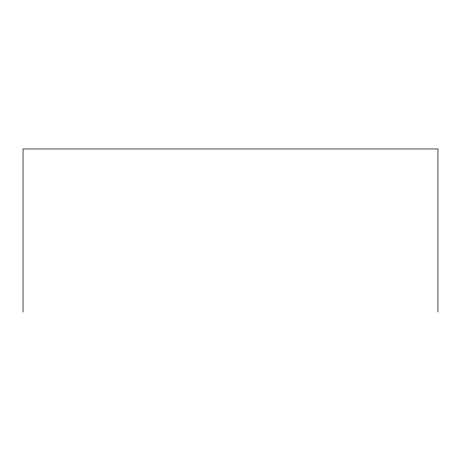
<?xml version="1.0" encoding="UTF-8"?>
<svg xmlns="http://www.w3.org/2000/svg" width="461" height="461" viewBox="0 0 461 461"><rect width="100%" height="100%" fill="white"/><g stroke="black" fill="none" stroke-linecap="round" stroke-linejoin="round"><path stroke-width="0.69" d="M437.95 312.045L437.95 148.955L23.05 148.955L23.05 312.045"/></g></svg>
